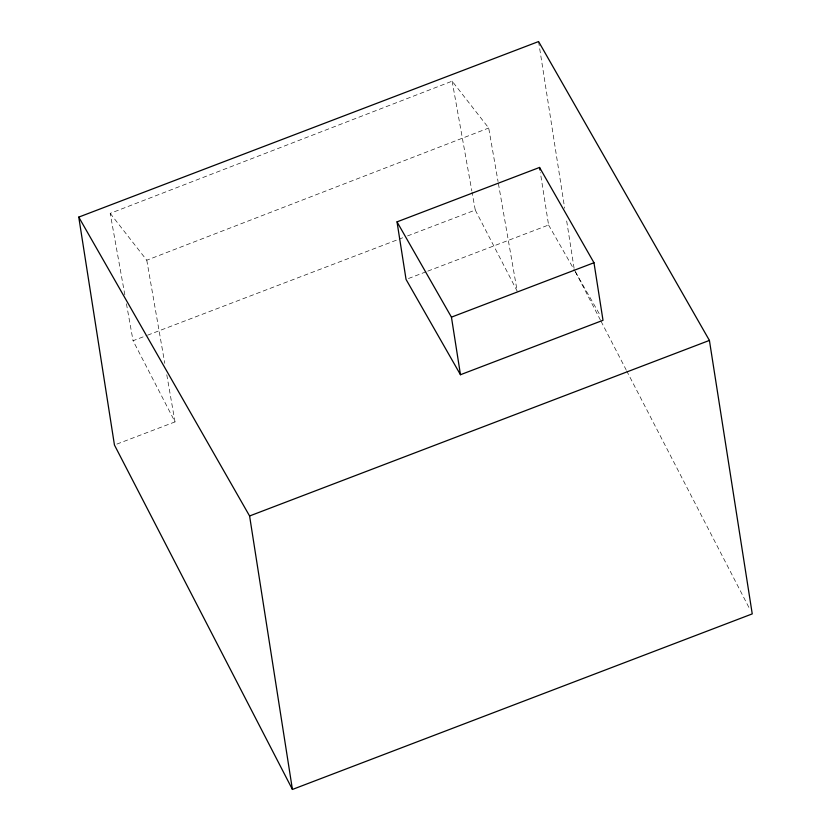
<?xml version="1.0" encoding="UTF-8"?>
<svg xmlns="http://www.w3.org/2000/svg" width="831" height="831" viewBox="0 0 831 831"><rect width="100%" height="100%" fill="white"/><g stroke="black" fill="none" stroke-linecap="round" stroke-linejoin="round"><path stroke-width="0.62" stroke-dasharray="4.16 3.12" d="M124.837 294.87L110.201 213.37L452.137 81.168L488.701 128.016L498.06 181.574M110.201 213.37L146.775 260.217L488.701 128.016M116.87 444.097L175.009 421.899L133.064 340.72L146.37 335.641M147.575 335.184L397.862 239.619M399.077 239.162L402.703 237.77M407.543 235.921L475.27 210.066L472.06 192.2M408.468 278.51L426.583 271.592M427.788 271.124L548.585 225.004L540.358 172.568M548.585 225.004L574.834 270.968M575.478 272.09L600.439 315.811M600.46 320.143L574.273 269.452L566.482 219.706M601.052 321.296L626.055 369.681M626.647 370.823L749.863 609.279M475.27 210.066L517.214 291.245L498.278 182.851M452.137 81.168L471.831 190.922M126.437 303.782L133.064 340.72M146.775 260.217L164.777 363.334M166.782 374.791L175.009 421.899M538.581 41.55L564.675 208.228"/><path stroke-width="1.25" d="M78.758 217.109L538.581 41.55L709.414 340.419L752.242 613.891L292.419 789.45L114.449 445.021L78.758 217.109L249.591 515.978L292.419 789.45M397.021 221.867L539.548 167.446L593.978 262.731L603.005 320.299L460.467 374.719L406.047 279.424L397.021 221.867L451.441 317.151L460.467 374.719M451.441 317.151L593.978 262.731M249.591 515.978L709.414 340.419M539.548 167.446L539.953 170.002"/></g></svg>
